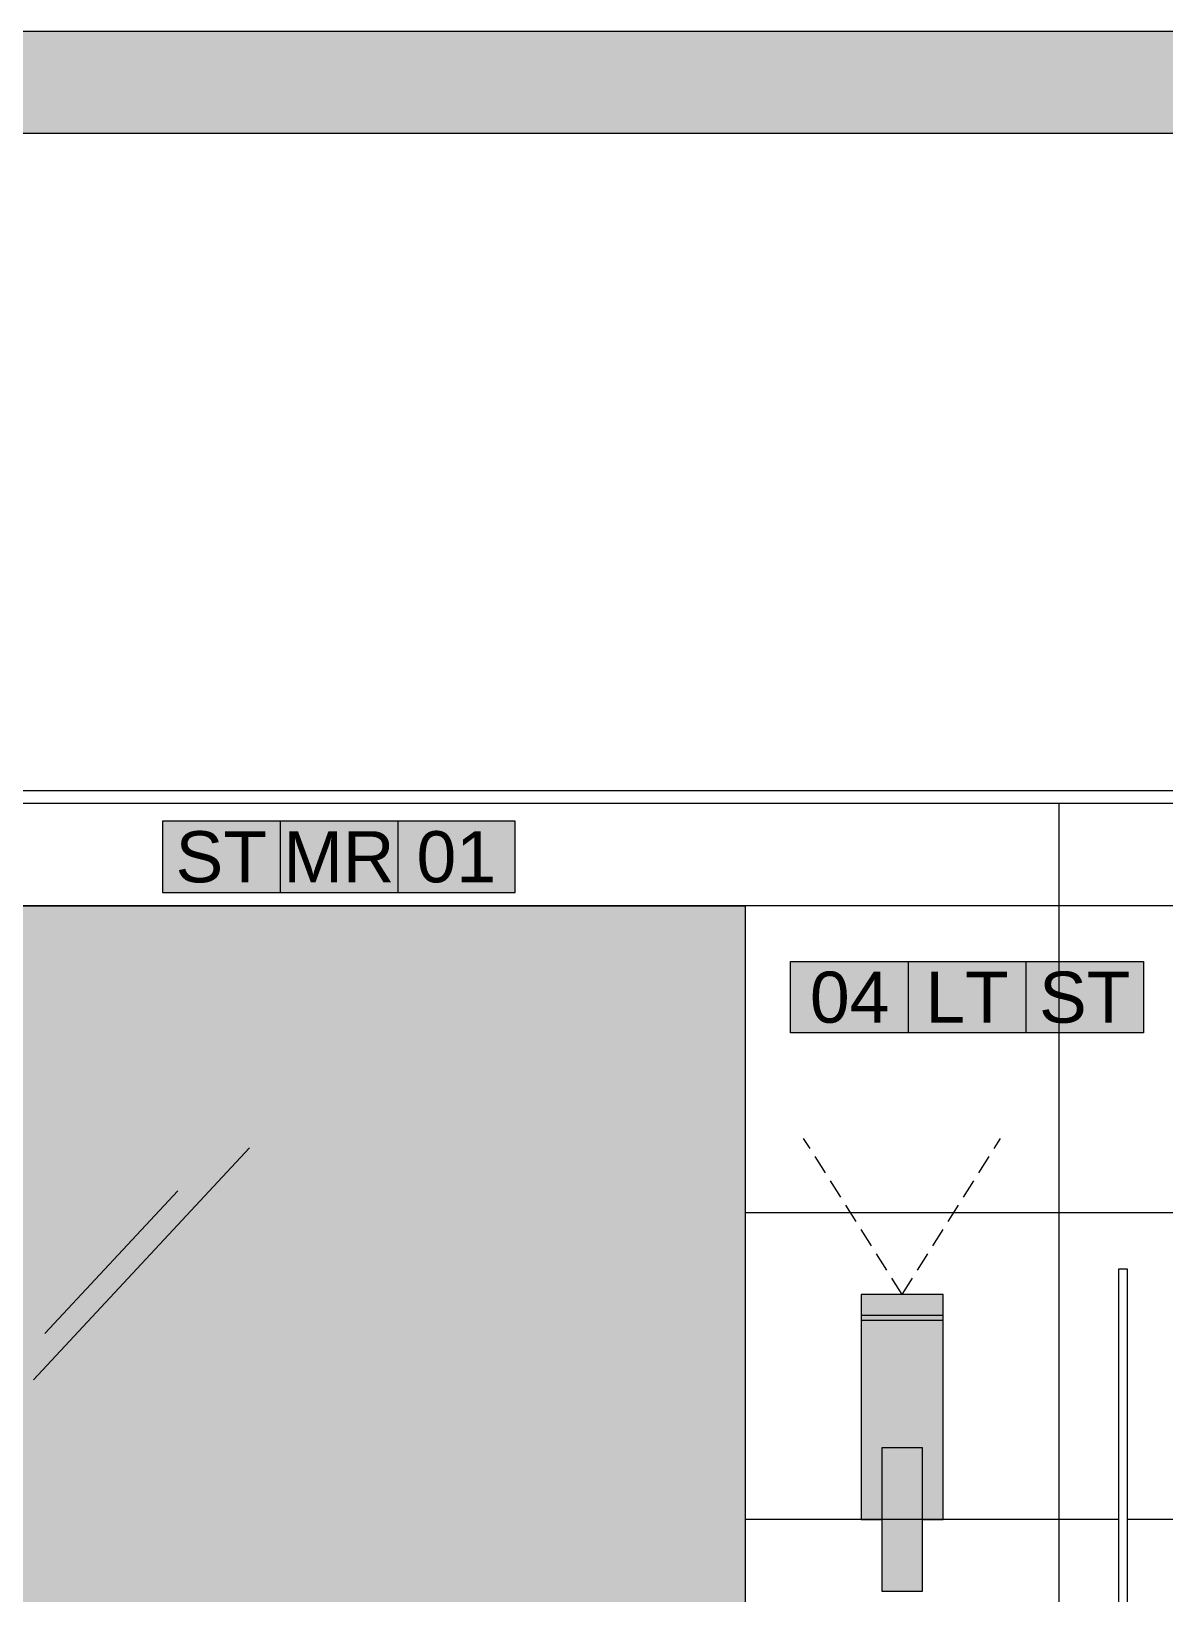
# Model space of a CAD drawing. Header units: centimetres. Extents: x -3207095 to 15275363, y -32656 to 4798027.
# Drawn here: x 705240 to 705536.7, y 4438478.3 to 4438887.3 of the extents above; entities that cross this region are included whole.
import ezdxf
from ezdxf.enums import TextEntityAlignment as Align

# ---------------------------------------------------------------- set-up
doc = ezdxf.new("R2010")
doc.units = ezdxf.units.CM
doc.linetypes.add('DUZ', pattern=[500, 500])
doc.linetypes.add('HIDDEN2', pattern=[0.1875, 0.125, -0.0625])
doc.layers.get('0').update_dxf_attribs({"color": 1, "linetype": 'DUZ'})
for name, color, linetype in [('a_asmatavan', 200, 'Continuous'), ('a_cam', 161, 'Continuous'), ('a_kolon', 4, 'Continuous'), ('a_kolon_tarama', 252, 'Continuous'), ('a_mobilya', 1, 'Continuous'), ('a_seramik', 241, 'Continuous'), ('a_yazi', 105, 'Continuous')]:
    doc.layers.add(name, color=color, linetype=linetype)
doc.styles.add('KOD', font='arial.ttf')

# ---------------------------------------------------------------- blocks, each defined once
blk = doc.blocks.new('a_banyo_aplik')
h = blk.add_hatch(color=255)
h.paths.add_polyline_path([(40, 270), (40, 290), (-40, 290), (-40, 270)])
h.paths.add_polyline_path([(40, 265), (-40, 265), (-40, 70), (-20, 70), (-20, 140), (20, 140), (20, 70), (40, 70)])
h.paths.add_polyline_path([(20, 140), (-20, 140), (-20, 0), (20, 0)])
h.paths.add_polyline_path([(40, 265), (40, 270), (-40, 270), (-40, 265)])
for p, q in [((-40, 270), (40, 270)), ((-40, 265), (40, 265))]:
    blk.add_line(p, q)
at = {"linetype": 'HIDDEN2', "ltscale": 150}
for points in [[(0, 290), (-96.3, 442.7)], [(0, 290), (96.3, 442.7)]]:
    blk.add_lwpolyline(points, dxfattribs=at)
blk.add_lwpolyline([(20, 70), (40, 70), (40, 290), (-40, 290), (-40, 70), (-20, 70)])
blk.add_lwpolyline([(20, 140), (-20, 140), (-20, 0), (20, 0)], close=True)

msp = doc.modelspace()

# ---------------------------------------------------------------- hatches: boundary and pattern name
for points in [[(705274.36, 4438661.86), (705366.72, 4438661.86), (705366.72, 4438680.54), (705274.36, 4438680.54)], [(705531.15, 4438625.11), (705438.78, 4438625.11), (705438.78, 4438643.79), (705531.15, 4438643.79)]]:
    msp.add_hatch(color=255).paths.add_polyline_path(points)
at = {"layer": 'a_kolon_tarama'}
h = msp.add_hatch(color=256, dxfattribs=at)
h.paths.add_polyline_path([(707202.22, 4438887.27), (704838.27, 4438887.27), (704838.27, 4438860.49), (705635.97, 4438860.49), (705635.97, 4438780.17), (705823.39, 4438780.17), (705823.39, 4438860.49), (707014.8, 4438860.49), (707014.8, 4438780.17), (707202.22, 4438780.17)])
h.paths.add_polyline_path([(705823.39, 4437889.96), (705823.39, 4437970.28), (707014.8, 4437970.28), (707014.8, 4437889.96), (707202.22, 4437889.96), (707202.22, 4437997.05), (704838.27, 4437997.05), (704838.27, 4437970.28), (705635.97, 4437970.28), (705635.97, 4437889.96)])
at = {"layer": 'a_mobilya'}
h = msp.add_hatch(color=256, dxfattribs=at)
h.set_gradient(color1=(173, 173, 173), one_color=1, tint=1)
h.paths.add_polyline_path([(705212.69, 4438310.3), (705212.69, 4438658.35), (705426.87, 4438658.35), (705426.87, 4438310.3)])

# ---------------------------------------------------------------- linework, layer by layer
at = {"layer": 'a_asmatavan'}
for p, q in [((705783.23, 4438688.47), (704956.47, 4438688.47)), ((705783.23, 4438685.13), (704956.47, 4438685.13))]:
    msp.add_line(p, q, dxfattribs=at)
at = {"layer": 'a_cam', "flags": 128}
msp.add_lwpolyline([(705524.73, 4438057.29), (705524.73, 4438563.31), (705526.87, 4438563.31), (705526.87, 4438057.29)], close=True, dxfattribs=at)
at = {"layer": 'a_kolon'}
for p, q in [((704838.27, 4438887.27), (707202.22, 4438887.27)), ((705635.97, 4438860.49), (704838.27, 4438860.49))]:
    msp.add_line(p, q, dxfattribs=at)
at = {"layer": 'a_mobilya'}
for p, q in [((705240.58, 4438534.33), (705297.18, 4438595.05)), ((705243.6, 4438546.4), (705278.43, 4438583.76))]:
    msp.add_line(p, q, dxfattribs=at)
msp.add_lwpolyline([(705212.69, 4438310.3), (705212.69, 4438658.35), (705426.87, 4438658.35), (705426.87, 4438310.3)], close=True, dxfattribs=at)
at = {"layer": 'a_seramik'}
for p, q in [((705509.07, 4438015.79), (705509.07, 4438685.13)), ((705509.07, 4438658.35), (705130.49, 4438658.35)), ((705542.27, 4438658.35), (705509.07, 4438658.35)), ((705542.27, 4438578.03), (705426.87, 4438578.03)), ((705509.07, 4438497.71), (705426.87, 4438497.71)), ((705524.73, 4438497.71), (705509.07, 4438497.71)), ((705542.27, 4438497.71), (705526.87, 4438497.71))]:
    msp.add_line(p, q, dxfattribs=at)
at = {"layer": 'a_yazi'}
for p, q in [((705305.15, 4438680.54), (705305.15, 4438661.86)), ((705335.94, 4438680.54), (705335.94, 4438661.86)), ((705469.57, 4438643.79), (705469.57, 4438625.11)), ((705500.36, 4438643.79), (705500.36, 4438625.11))]:
    msp.add_line(p, q, dxfattribs=at)
for points in [[(705274.36, 4438661.86), (705366.72, 4438661.86), (705366.72, 4438680.54), (705274.36, 4438680.54)], [(705531.15, 4438625.11), (705438.78, 4438625.11), (705438.78, 4438643.79), (705531.15, 4438643.79)]]:
    msp.add_lwpolyline(points, close=True, dxfattribs=at)

# ---------------------------------------------------------------- block references
at = {"layer": 'a_mobilya', "xscale": 0.2677335353757222, "yscale": 0.2677335353757222, "zscale": 0.2677335353757222}
msp.add_blockref('a_banyo_aplik', (705467.97, 4438478.97), dxfattribs=at)

# ---------------------------------------------------------------- texts
at = {"layer": 'a_yazi', "style": 'KOD'}
for tag, text, p in [('ST', 'ST', (705289.75, 4438671.2)), ('MR', 'LT', (705320.54, 4438671.2)), ('01', '01', (705351.27, 4438671.2)), ('04', '01', (705454.24, 4438634.45)), ('LT', 'LT', (705484.97, 4438634.45)), ('ST', 'ST', (705515.76, 4438634.45))]:
    msp.add_attdef(tag, text=text, height=13.387, dxfattribs=at).set_placement(p, align=Align.MIDDLE)

doc.saveas('drawing.dxf')
